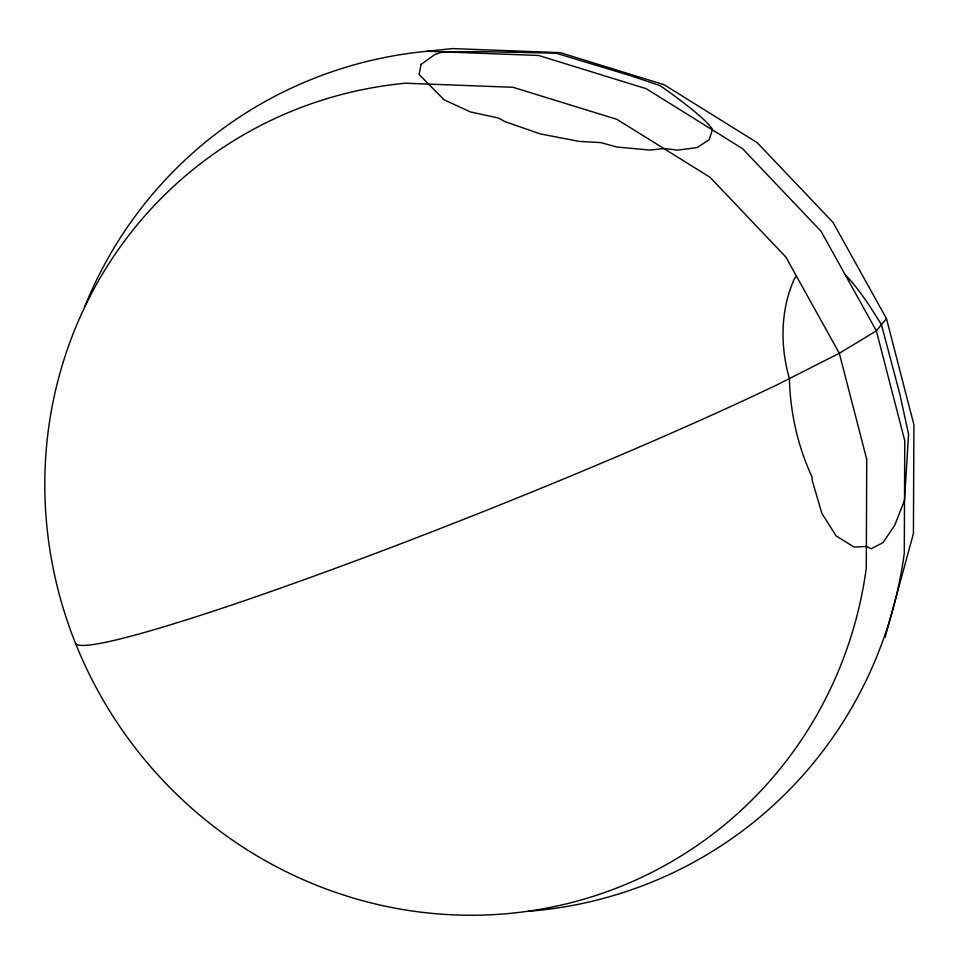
<?xml version="1.0" encoding="UTF-8"?>
<svg xmlns="http://www.w3.org/2000/svg" width="962" height="962" viewBox="0 0 962 962"><rect width="100%" height="100%" fill="white"/><g stroke="black" fill="none" stroke-linecap="round" stroke-linejoin="round"><path stroke-width="1.44" d="M885.112 637.517L913.431 533.513L913.9 424.747L886.471 318.638L833.02 222.414L757.178 142.641L664.129 84.728L560.209 52.645L452.489 48.581L427.068 51.263A436.784 421.897 53.7 0 0 84.8 306.469M796.404 276.046L794.48 278.595C780.314 309.848 780.098 345.947 789.393 378.571C790.211 412.373 797.654 445.887 811.868 476.599L812.289 480.735L821.837 513.299L836.122 535.93L854.184 547.077L866.365 546.44L870.995 548.785L882.948 542.712L894.744 525.252L904.508 500.324L908.561 434.078L899.771 393.795L881.432 324.723C870.658 307.143 859.463 289.502 845.117 274.591M886.471 318.638L876.358 330.844L839.309 353.282L777.837 384.427A436.784 29.257 -21.8 0 1 339.069 566.955A436.784 29.257 -21.8 0 1 75.529 643.362M427.068 51.263L538.588 55.471L646.175 88.684L742.508 148.629L821.019 231.229L876.358 330.844L904.761 440.704L904.28 553.294A436.784 421.897 53.7 0 1 529.064 911.254M866.738 459.391L866.269 568.157A421.897 407.527 53.7 0 1 437.638 913.876A421.897 407.527 53.7 0 1 45.118 500.925A421.897 407.527 53.7 0 1 405.327 83.225L513.047 87.289L616.967 119.372L710.016 177.273L785.858 257.058L839.309 353.282L866.738 459.391M421.079 64.442L419.095 74.495L444.131 99.82L470.538 111.965L498.508 118.037L504.87 121.585L540.151 133.874L579.184 141.402L600.805 142.604L616.678 146.982L650.204 150.084L663.804 148.521L677.765 150.12L697.125 147.571L709.21 139.718L712.337 129.858L712.012 128.631A141.005 15.801 31.3 0 0 663.203 87.795L660.028 85.63L630.783 75.77L556.048 53.187L482.01 51.635L442.388 51.84L434.704 54.642L421.079 64.442"/></g></svg>
